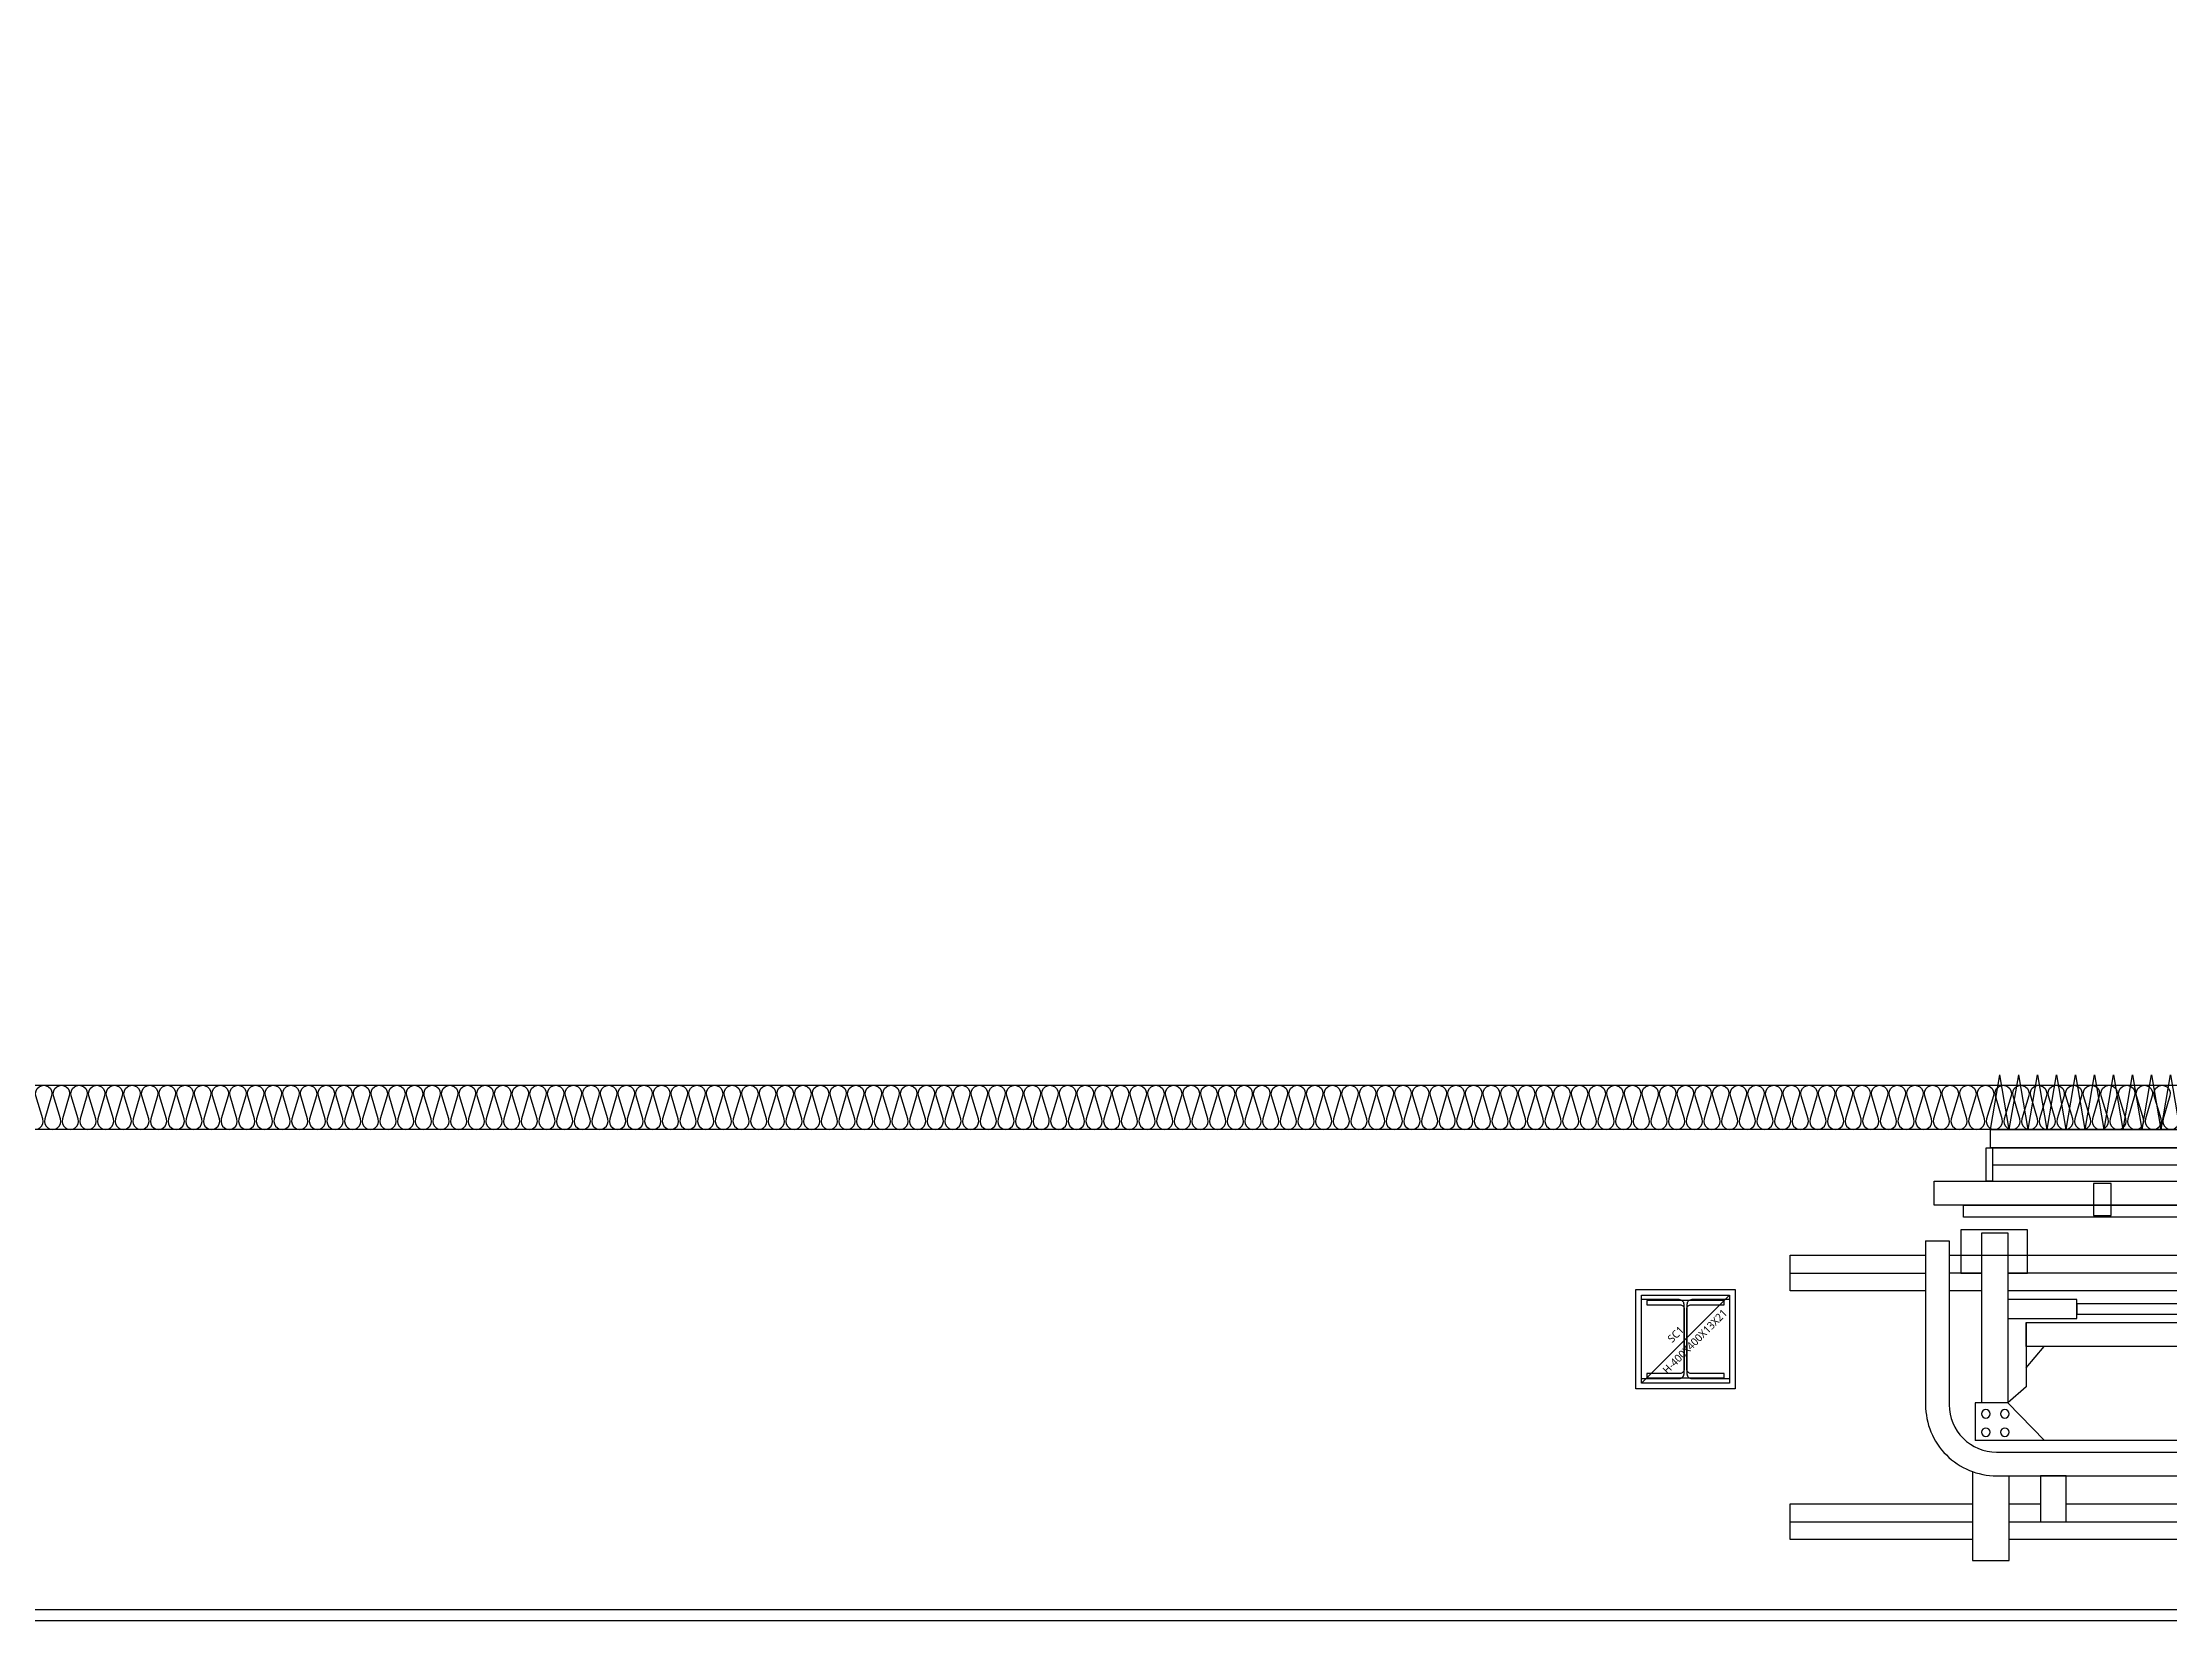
# Model space of a CAD drawing. Header units: millimetres. Extents: x 0 to 420500, y 0 to 297000.
# Drawn here: x 176323 to 185962, y 236478 to 243629 of the extents above; entities that cross this region are included whole.
import ezdxf
from ezdxf.enums import TextEntityAlignment as Align
from ezdxf.xclip import XClip

# ---------------------------------------------------------------- set-up
doc = ezdxf.new("R2010")
doc.units = ezdxf.units.MM
doc.header["$LTSCALE"] = 5000
doc.header["$XCLIPFRAME"] = 0
doc.layers.add('arch', color=8, linetype='Continuous')
doc.layers.add('TRAY', color=3, linetype='Continuous')
doc.styles.add('스타일1', font='malgun.ttf')

# ---------------------------------------------------------------- blocks, each defined once
blk = doc.blocks.new('emc chamber door')
at = {"color": 0}
for p, q in [((5465.9, 1774.7), (6689.4, 1774.7)), ((7912.9, 1774.7), (6689.4, 1774.7)), ((5494.4, 1698.4), (6689.4, 1698.4)), ((7884.3, 1698.4), (6689.4, 1698.4)), ((8014.6, 1514.7), (5364.2, 1514.7)), ((5364.2, 1461.1), (5364.2, 1514.7)), ((5364.2, 1461.1), (8014.6, 1461.1)), ((8014.6, 1461.1), (8014.6, 1514.7)), ((8186.9, 1353.2), (8079.6, 1353.2)), ((0, 1207.3), (5455.8, 1207.3)), ((5573.6, 1207.3), (7813.8, 1207.3)), ((7931.6, 1207.3), (8079.6, 1207.3)), ((8800, 1207.3), (8186.9, 1207.3)), ((5656.7, 982.7), (5656.7, 691.7)), ((7730.6, 982.7), (7730.6, 691.7)), ((2615.7, 881.5), (3839.2, 881.5)), ((5062.7, 881.5), (3839.2, 881.5)), ((5656.7, 778.4), (5737.6, 874.9)), ((7730.6, 778.4), (7649.7, 874.9)), ((2644.2, 805.1), (3839.2, 805.1)), ((5034.1, 805.1), (3839.2, 805.1)), ((5656.7, 691.7), (5573.6, 619)), ((7730.6, 691.7), (7813.8, 619)), ((5164.4, 621.5), (2514, 621.5)), ((2514, 567.8), (2514, 621.5)), ((5164.4, 567.8), (5164.4, 621.5)), ((5573.6, 619), (5425.3, 619)), ((5425.3, 619), (5425.3, 448.2)), ((5573.6, 619), (5739.8, 448.2)), ((7813.8, 619), (7647.5, 448.2)), ((7813.8, 619), (7962.1, 619)), ((7962.1, 619), (7962.1, 448.2)), ((2514, 567.8), (5164.4, 567.8)), ((5071.1, 288.5), (5071.1, 395.9)), ((5425.3, 448.2), (7962.1, 448.2)), ((5413.7, 80.5), (0, 80.5)), ((7807.5, 80.5), (5579.9, 80.5)), ((8800, 80.5), (7973.6, 80.5))]:
    blk.add_line(p, q, dxfattribs=at)
for points in [[(5485.5, 1858.2), (5527.9, 2105.1)], [(5571.4, 1858.2), (5529, 2105.1)], [(5571.4, 1858.2), (5613.8, 2105.1)], [(5657.4, 1858.2), (5615, 2105.1)], [(5657.4, 1858.2), (5699.8, 2105.1)], [(5743.4, 1858.2), (5701, 2105.1)], [(5743.4, 1858.2), (5785.8, 2105.1)], [(5829.4, 1858.2), (5787, 2105.1)], [(5829.4, 1858.2), (5871.8, 2105.1)], [(5915.4, 1858.2), (5873, 2105.1)], [(5915.4, 1858.2), (5957.8, 2105.1)], [(6001.4, 1858.2), (5959, 2105.1)], [(6001.4, 1858.2), (6043.8, 2105.1)], [(6087.4, 1858.2), (6045, 2105.1)], [(6087.4, 1858.2), (6129.8, 2105.1)], [(6173.4, 1858.2), (6131, 2105.1)], [(6173.4, 1858.2), (6215.8, 2105.1)], [(6259.4, 1858.2), (6217, 2105.1)], [(6259.4, 1858.2), (6301.8, 2105.1)], [(6345.4, 1858.2), (6303, 2105.1)], [(6345.4, 1858.2), (6387.8, 2105.1)], [(6431.4, 1858.2), (6389, 2105.1)], [(6431.4, 1858.2), (6473.8, 2105.1)], [(6517.4, 1858.2), (6475, 2105.1)], [(6517.4, 1858.2), (6559.8, 2105.1)], [(6603.4, 1858.2), (6561, 2105.1)], [(6603.4, 1858.2), (6645.8, 2105.1)], [(6689.4, 1858.2), (6647, 2105.1)], [(6689.4, 1858.2), (6731.8, 2105.1)], [(6775.4, 1858.2), (6733, 2105.1)], [(6775.4, 1858.2), (6817.8, 2105.1)], [(6861.4, 1858.2), (6819, 2105.1)], [(6861.4, 1858.2), (6903.8, 2105.1)], [(6947.4, 1858.2), (6905, 2105.1)], [(6947.4, 1858.2), (6989.8, 2105.1)], [(7033.4, 1858.2), (6991, 2105.1)], [(7033.4, 1858.2), (7075.8, 2105.1)], [(7119.3, 1858.2), (7076.9, 2105.1)], [(7119.3, 1858.2), (7161.7, 2105.1)], [(7205.3, 1858.2), (7162.9, 2105.1)], [(7205.3, 1858.2), (7247.7, 2105.1)], [(7291.3, 1858.2), (7248.9, 2105.1)], [(7291.3, 1858.2), (7333.7, 2105.1)], [(7377.3, 1858.2), (7334.9, 2105.1)], [(7377.3, 1858.2), (7419.7, 2105.1)], [(7463.3, 1858.2), (7420.9, 2105.1)], [(7463.3, 1858.2), (7505.7, 2105.1)], [(7549.3, 1858.2), (7506.9, 2105.1)], [(7549.3, 1858.2), (7591.7, 2105.1)], [(7635.3, 1858.2), (7592.9, 2105.1)], [(7635.3, 1858.2), (7677.7, 2105.1)], [(7721.3, 1858.2), (7678.9, 2105.1)], [(7721.3, 1858.2), (7763.7, 2105.1)], [(7807.3, 1858.2), (7764.9, 2105.1)], [(7807.3, 1858.2), (7849.7, 2105.1)], [(7893.3, 1858.2), (7850.9, 2105.1)], [(6689.4, 1514.7), (5231.4, 1514.7), (5231.4, 1624.4), (6689.4, 1624.4)], [(6689.4, 1514.7), (8147.3, 1514.7), (8147.3, 1624.4), (6689.4, 1624.4)], [(5573.6, 1207.3), (5661.8, 1207.3), (5661.8, 1403), (5360.7, 1403), (5360.7, 1207.3), (5455.8, 1207.3)], [(7813.8, 1207.3), (7725.5, 1207.3), (7725.5, 1403), (8026.7, 1403), (8026.7, 1207.3), (7931.6, 1207.3)], [(5455.8, 1287.8), (0, 1287.8), (0, 1126.8), (5455.8, 1126.8)], [(8079.6, 1287.8), (5573.6, 1287.8)], [(8186.9, 1126.8), (8800, 1126.8), (8800, 1287.8), (8186.9, 1287.8)], [(2635.3, 965), (2677.7, 1211.8)], [(2721.2, 965), (2678.8, 1211.8)], [(2721.2, 965), (2763.6, 1211.8)], [(2807.2, 965), (2764.8, 1211.8)], [(2807.2, 965), (2849.6, 1211.8)], [(2893.2, 965), (2850.8, 1211.8)], [(2893.2, 965), (2935.6, 1211.8)], [(2979.2, 965), (2936.8, 1211.8)], [(2979.2, 965), (3021.6, 1211.8)], [(3065.2, 965), (3022.8, 1211.8)], [(3065.2, 965), (3107.6, 1211.8)], [(3151.2, 965), (3108.8, 1211.8)], [(3151.2, 965), (3193.6, 1211.8)], [(3237.2, 965), (3194.8, 1211.8)], [(3237.2, 965), (3279.6, 1211.8)], [(3323.2, 965), (3280.8, 1211.8)], [(3323.2, 965), (3365.6, 1211.8)], [(3409.2, 965), (3366.8, 1211.8)], [(3409.2, 965), (3451.6, 1211.8)], [(3495.2, 965), (3452.8, 1211.8)], [(3495.2, 965), (3537.6, 1211.8)], [(3581.2, 965), (3538.8, 1211.8)], [(3581.2, 965), (3623.6, 1211.8)], [(3667.2, 965), (3624.8, 1211.8)], [(3667.2, 965), (3709.6, 1211.8)], [(3753.2, 965), (3710.8, 1211.8)], [(3753.2, 965), (3795.6, 1211.8)], [(3839.2, 965), (3796.8, 1211.8)], [(3839.2, 965), (3881.6, 1211.8)], [(3925.2, 965), (3882.8, 1211.8)], [(3925.2, 965), (3967.6, 1211.8)], [(4011.2, 965), (3968.8, 1211.8)], [(4011.2, 965), (4053.6, 1211.8)], [(4097.2, 965), (4054.8, 1211.8)], [(4097.2, 965), (4139.6, 1211.8)], [(4183.2, 965), (4140.8, 1211.8)], [(4183.2, 965), (4225.6, 1211.8)], [(4269.1, 965), (4226.8, 1211.8)], [(4269.1, 965), (4311.5, 1211.8)], [(4355.1, 965), (4312.7, 1211.8)], [(4355.1, 965), (4397.5, 1211.8)], [(4441.1, 965), (4398.7, 1211.8)], [(4441.1, 965), (4483.5, 1211.8)], [(4527.1, 965), (4484.7, 1211.8)], [(4527.1, 965), (4569.5, 1211.8)], [(4613.1, 965), (4570.7, 1211.8)], [(4613.1, 965), (4655.5, 1211.8)], [(4699.1, 965), (4656.7, 1211.8)], [(4699.1, 965), (4741.5, 1211.8)], [(4785.1, 965), (4742.7, 1211.8)], [(4785.1, 965), (4827.5, 1211.8)], [(4871.1, 965), (4828.7, 1211.8)], [(4871.1, 965), (4913.5, 1211.8)], [(4957.1, 965), (4914.7, 1211.8)], [(4957.1, 965), (4999.5, 1211.8)], [(5043.1, 965), (5000.7, 1211.8)], [(5573.6, 1126.8), (7813.8, 1126.8)], [(7931.6, 1126.8), (8079.6, 1126.8)], [(3839.2, 621.5), (2381.2, 621.5), (2381.2, 731.2), (3839.2, 731.2)], [(3839.2, 621.5), (5297.1, 621.5), (5297.1, 731.2), (3839.2, 731.2)], [(7973.6, 307.4), (7973.6, -95.7), (7807.5, -95.7), (7807.5, 288.5)], [(5413.7, 288.5), (5413.7, -95.7), (5579.9, -95.7), (5579.9, 288.5)], [(5413.7, 161), (0, 161), (0, 0), (5413.7, 0)], [(5964.2, 161), (5579.9, 161)], [(6763.8, 161), (6079.4, 161)], [(7550.3, 161), (6879, 161)], [(7807.5, 161), (7665.5, 161)], [(7973.6, 0), (8800, 0), (8800, 161), (7973.6, 161)], [(5579.9, 0), (7807.5, 0)]]:
    blk.add_lwpolyline(points, dxfattribs=at)
for points in [[(5485.5, 1858.2), (6689.4, 1858.2), (6689.4, 1774.7), (5485.5, 1774.7)], [(7893.3, 1858.2), (6689.4, 1858.2), (6689.4, 1774.7), (7893.3, 1774.7)], [(5465.9, 1774.7), (5494.4, 1774.7), (5494.4, 1624.4), (5465.9, 1624.4)], [(7912.9, 1774.7), (7884.3, 1774.7), (7884.3, 1624.4), (7912.9, 1624.4)], [(5953.4, 1468.5), (6033.7, 1468.5), (6033.7, 1612.8), (5953.4, 1612.8)], [(7425.3, 1468.5), (7345.1, 1468.5), (7345.1, 1612.8), (7425.3, 1612.8)], [(5573.6, 619), (5455.8, 619), (5455.8, 1389.9), (5573.6, 1389.9)], [(7813.8, 619), (7931.6, 619), (7931.6, 1389.9), (7813.8, 1389.9)], [(5892.7, 1087), (5573.6, 1086.7), (5573.6, 1001.5), (5892.7, 1001.8)], [(5892.7, 1068), (7501.4, 1068), (7501.4, 1020.8), (5892.7, 1020.8)], [(7501.4, 1087), (7813.8, 1086.7), (7813.8, 1001.5), (7501.4, 1001.8)], [(2635.3, 965), (3839.2, 965), (3839.2, 881.5), (2635.3, 881.5)], [(5043.1, 965), (3839.2, 965), (3839.2, 881.5), (5043.1, 881.5)], [(7730.6, 982.7), (5656.7, 982.7), (5656.7, 874.9), (7730.6, 874.9)], [(2615.7, 881.5), (2644.2, 881.5), (2644.2, 731.2), (2615.7, 731.2)], [(5062.7, 881.5), (5034.1, 881.5), (5034.1, 731.2), (5062.7, 731.2)], [(3103.2, 575.3), (3183.5, 575.3), (3183.5, 719.6), (3103.2, 719.6)], [(4575.1, 575.3), (4494.9, 575.3), (4494.9, 719.6), (4575.1, 719.6)], [(5964.2, 288.5), (6079.4, 288.5), (6079.4, 80.5), (5964.2, 80.5)], [(6763.8, 288.5), (6879, 288.5), (6879, 80.5), (6763.8, 80.5)], [(7550.3, 288.5), (7665.5, 288.5), (7665.5, 80.5), (7550.3, 80.5)]]:
    blk.add_lwpolyline(points, close=True, dxfattribs=at)
for points in [[(8079.6, 1353.2), (8079.6, 610.5, -0.414214), (7864.9, 395.9), (5071.1, 395.9)], [(8186.9, 1353.2), (8186.9, 610.5, -0.414214), (7864.9, 288.5), (5071.1, 288.5)]]:
    blk.add_lwpolyline(points, format="xyb", dxfattribs=at)
for centre in [(5473.7, 569.3), (5560.1, 569.3), (7827.3, 569.3), (7913.6, 569.3), (5473.7, 485.5), (5560.1, 485.5), (7827.3, 485.5), (7913.6, 485.5)]:
    blk.add_circle(centre, 19.3, dxfattribs=at)
blk = doc.blocks.new('S-SC1')
at = {"color": 0}
blk.add_line((-200, -200), (200, 200), dxfattribs=at)
for points in [[(-225, 225), (225, 225), (225, -225), (-225, -225)], [(-200, 200), (200, 200), (200, -200), (-200, -200)]]:
    blk.add_lwpolyline(points, close=True, dxfattribs=at)
blk.add_lwpolyline([(-200, -200), (-200, -179), (-28.5, -179, 0.414214), (-6.5, -157), (-6.5, 157, 0.414214), (-28.5, 179), (-200, 179), (-200, 200), (200, 200), (200, 179), (28.5, 179, 0.414214), (6.5, 157), (6.5, -157, 0.414214), (28.5, -179), (200, -179), (200, -200)], format="xyb", close=True, dxfattribs=at)
at = {"color": 0, "style": '스타일1'}
for s, p in [('H-400X400X13X21', (42.7, -10.5)), ('SC1', (-44.5, 22))]:
    blk.add_text(s, height=35, rotation=45, dxfattribs=at).set_placement(p, align=Align.MIDDLE_CENTER)
blk = doc.blocks.new('XR-PLAN', base_point=(461, 408.4))
at = {"layer": 'arch'}
for points in [[(91200, 71675), (112200, 71675), (112200, 85600), (76200, 85600), (76200, 72600)], [(91200, 71675), (112800, 71675)], [(91200, 71625), (112800, 71625)]]:
    blk.add_lwpolyline(points, dxfattribs=at)
blk.add_lwpolyline([(91700, 75258.3), (91900, 75258.3), (91900, 74050.3), (111700, 74050.3), (111700, 84850.3), (91900, 84850.3), (91900, 76458.3), (91700, 76458.3), (91700, 85050.3), (111900, 85050.3), (111900, 73850.3), (91700, 73850.3)], close=True, dxfattribs=at)
blk.add_lwpolyline([(94984.5, 73897.7, 1.337394), (95055.5, 73897.7), (95024.5, 74002.8, -1.337394), (95095.5, 74002.8), (95064.5, 73897.7, 1.337394), (95135.5, 73897.7), (95104.5, 74002.8, -1.337394), (95175.5, 74002.8), (95144.5, 73897.7, 1.337394), (95215.5, 73897.7), (95184.5, 74002.8, -1.337394), (95255.5, 74002.8), (95224.5, 73897.7, 1.337394), (95295.5, 73897.7), (95264.5, 74002.8, -1.337394), (95335.5, 74002.8), (95304.5, 73897.7, 1.337394), (95375.5, 73897.7), (95344.5, 74002.8, -1.337394), (95415.5, 74002.8), (95384.5, 73897.7, 1.337394), (95455.5, 73897.7), (95424.5, 74002.8, -1.337394), (95495.5, 74002.8), (95464.5, 73897.7, 1.337394), (95535.5, 73897.7), (95504.5, 74002.8, -1.337394), (95575.5, 74002.8), (95544.5, 73897.7, 1.337394), (95615.5, 73897.7), (95584.5, 74002.8, -1.337394), (95655.5, 74002.8), (95624.5, 73897.7, 1.337394), (95695.5, 73897.7), (95664.5, 74002.8, -1.337394), (95735.5, 74002.8), (95704.5, 73897.7, 1.337394), (95775.5, 73897.7), (95744.5, 74002.8, -1.337394), (95815.5, 74002.8), (95784.5, 73897.7, 1.337394), (95855.5, 73897.7), (95824.5, 74002.8, -1.337394), (95895.5, 74002.8), (95864.5, 73897.7, 1.337394), (95935.5, 73897.7), (95904.5, 74002.8, -1.337394), (95975.5, 74002.8), (95944.5, 73897.7, 1.337394), (96015.5, 73897.7), (95984.5, 74002.8, -1.337394), (96055.5, 74002.8), (96024.5, 73897.7, 1.337394), (96095.5, 73897.7), (96064.5, 74002.8, -1.337394), (96135.5, 74002.8), (96104.5, 73897.7, 1.337394), (96175.5, 73897.7), (96144.5, 74002.8, -1.337394), (96215.5, 74002.8), (96184.5, 73897.7, 1.337394), (96255.5, 73897.7), (96224.5, 74002.8, -1.337394), (96295.5, 74002.8), (96264.5, 73897.7, 1.337394), (96335.5, 73897.7), (96304.5, 74002.8, -1.337394), (96375.5, 74002.8), (96344.5, 73897.7, 1.337394), (96415.5, 73897.7), (96384.5, 74002.8, -1.337394), (96455.5, 74002.8), (96424.5, 73897.7, 1.337394), (96495.5, 73897.7), (96464.5, 74002.8, -1.337394), (96535.5, 74002.8), (96504.5, 73897.7, 1.337394), (96575.5, 73897.7), (96544.5, 74002.8, -1.337394), (96615.5, 74002.8), (96584.5, 73897.7, 1.337394), (96655.5, 73897.7), (96624.5, 74002.8, -1.337394), (96695.5, 74002.8), (96664.5, 73897.7, 1.337394), (96735.5, 73897.7), (96704.5, 74002.8, -1.337394), (96775.5, 74002.8), (96744.5, 73897.7, 1.337394), (96815.5, 73897.7), (96784.5, 74002.8, -1.337394), (96855.5, 74002.8), (96824.5, 73897.7, 1.337394), (96895.5, 73897.7), (96864.5, 74002.8, -1.337394), (96935.5, 74002.8), (96904.5, 73897.7, 1.337394), (96975.5, 73897.7), (96944.5, 74002.8, -1.337394), (97015.5, 74002.8), (96984.5, 73897.7, 1.337394), (97055.5, 73897.7), (97024.5, 74002.8, -1.337394), (97095.5, 74002.8), (97064.5, 73897.7, 1.337394), (97135.5, 73897.7), (97104.5, 74002.8, -1.337394), (97175.5, 74002.8), (97144.5, 73897.7, 1.337394), (97215.5, 73897.7), (97184.5, 74002.8, -1.337394), (97255.5, 74002.8), (97224.5, 73897.7, 1.337394), (97295.5, 73897.7), (97264.5, 74002.8, -1.337394), (97335.5, 74002.8), (97304.5, 73897.7, 1.337394), (97375.5, 73897.7), (97344.5, 74002.8, -1.337394), (97415.5, 74002.8), (97384.5, 73897.7, 1.337394), (97455.5, 73897.7), (97424.5, 74002.8, -1.337394), (97495.5, 74002.8), (97464.5, 73897.7, 1.337394), (97535.5, 73897.7), (97504.5, 74002.8, -1.337394), (97575.5, 74002.8), (97544.5, 73897.7, 1.337394), (97615.5, 73897.7), (97584.5, 74002.8, -1.337394), (97655.5, 74002.8), (97624.5, 73897.7, 1.337394), (97695.5, 73897.7), (97664.5, 74002.8, -1.337394), (97735.5, 74002.8), (97704.5, 73897.7, 1.337394), (97775.5, 73897.7), (97744.5, 74002.8, -1.337394), (97815.5, 74002.8), (97784.5, 73897.7, 1.337394), (97855.5, 73897.7), (97824.5, 74002.8, -1.337394), (97895.5, 74002.8), (97864.5, 73897.7, 1.337394), (97935.5, 73897.7), (97904.5, 74002.8, -1.337394), (97975.5, 74002.8), (97944.5, 73897.7, 1.337394), (98015.5, 73897.7), (97984.5, 74002.8, -1.337394), (98055.5, 74002.8), (98024.5, 73897.7, 1.337394), (98095.5, 73897.7), (98064.5, 74002.8, -1.337394), (98135.5, 74002.8), (98104.5, 73897.7, 1.337394), (98175.5, 73897.7), (98144.5, 74002.8, -1.337394), (98215.5, 74002.8), (98184.5, 73897.7, 1.337394), (98255.5, 73897.7), (98224.5, 74002.8, -1.337394), (98295.5, 74002.8), (98264.5, 73897.7, 1.337394), (98335.5, 73897.7), (98304.5, 74002.8, -1.337394), (98375.5, 74002.8), (98344.5, 73897.7, 1.337394), (98415.5, 73897.7), (98384.5, 74002.8, -1.337394), (98455.5, 74002.8), (98424.5, 73897.7, 1.337394), (98495.5, 73897.7), (98464.5, 74002.8, -1.337394), (98535.5, 74002.8), (98504.5, 73897.7, 1.337394), (98575.5, 73897.7), (98544.5, 74002.8, -1.337394), (98615.5, 74002.8), (98584.5, 73897.7, 1.337394), (98655.5, 73897.7), (98624.5, 74002.8, -1.337394), (98695.5, 74002.8), (98664.5, 73897.7, 1.337394), (98735.5, 73897.7), (98704.5, 74002.8, -1.337394), (98775.5, 74002.8), (98744.5, 73897.7, 1.337394), (98815.5, 73897.7), (98784.5, 74002.8, -1.337394), (98855.5, 74002.8), (98824.5, 73897.7, 1.337394), (98895.5, 73897.7), (98864.5, 74002.8, -1.337394), (98935.5, 74002.8), (98904.5, 73897.7, 1.337394), (98975.5, 73897.7), (98944.5, 74002.8, -1.337394), (99015.5, 74002.8), (98984.5, 73897.7, 1.337394), (99055.5, 73897.7), (99024.5, 74002.8, -1.337394), (99095.5, 74002.8), (99064.5, 73897.7, 1.337394), (99135.5, 73897.7), (99104.5, 74002.8, -1.337394), (99175.5, 74002.8), (99144.5, 73897.7, 1.337394), (99215.5, 73897.7), (99184.5, 74002.8, -1.337394), (99255.5, 74002.8), (99224.5, 73897.7, 1.337394), (99295.5, 73897.7), (99264.5, 74002.8, -1.337394), (99335.5, 74002.8), (99304.5, 73897.7, 1.337394), (99375.5, 73897.7), (99344.5, 74002.8, -1.337394), (99415.5, 74002.8), (99384.5, 73897.7, 1.337394), (99455.5, 73897.7), (99424.5, 74002.8, -1.337394), (99495.5, 74002.8), (99464.5, 73897.7, 1.337394), (99535.5, 73897.7), (99504.5, 74002.8, -1.337394), (99575.5, 74002.8), (99544.5, 73897.7, 1.337394), (99615.5, 73897.7), (99584.5, 74002.8, -1.337394), (99655.5, 74002.8), (99624.5, 73897.7, 1.337394), (99695.5, 73897.7), (99664.5, 74002.8, -1.337394), (99735.5, 74002.8), (99704.5, 73897.7, 1.337394), (99775.5, 73897.7), (99744.5, 74002.8, -1.337394), (99815.5, 74002.8), (99784.5, 73897.7, 1.337394), (99855.5, 73897.7), (99824.5, 74002.8, -1.337394), (99895.5, 74002.8), (99864.5, 73897.7, 1.337394), (99935.5, 73897.7), (99904.5, 74002.8, -1.337394), (99975.5, 74002.8), (99944.5, 73897.7, 1.337394), (100015.5, 73897.7), (99984.5, 74002.8, -1.337394), (100055.5, 74002.8), (100024.5, 73897.7, 1.337394), (100095.5, 73897.7), (100064.5, 74002.8, -1.337394), (100135.5, 74002.8), (100104.5, 73897.7, 1.337394), (100175.5, 73897.7), (100144.5, 74002.8, -1.337394), (100215.5, 74002.8), (100184.5, 73897.7, 1.337394), (100255.5, 73897.7), (100224.5, 74002.8, -1.337394), (100295.5, 74002.8), (100264.5, 73897.7, 1.337394), (100335.5, 73897.7), (100304.5, 74002.8, -1.337394), (100375.5, 74002.8), (100344.5, 73897.7, 1.337394), (100415.5, 73897.7), (100384.5, 74002.8, -1.337394), (100455.5, 74002.8), (100424.5, 73897.7, 1.337394), (100495.5, 73897.7), (100464.5, 74002.8, -1.337394), (100535.5, 74002.8), (100504.5, 73897.7, 1.337394), (100575.5, 73897.7), (100544.5, 74002.8, -1.337394), (100615.5, 74002.8), (100584.5, 73897.7, 1.337394), (100655.5, 73897.7), (100624.5, 74002.8, -1.337394), (100695.5, 74002.8), (100664.5, 73897.7, 1.337394), (100735.5, 73897.7), (100704.5, 74002.8, -1.337394), (100775.5, 74002.8), (100744.5, 73897.7, 1.337394), (100815.5, 73897.7), (100784.5, 74002.8, -1.337394), (100855.5, 74002.8), (100824.5, 73897.7, 1.337394), (100895.5, 73897.7), (100864.5, 74002.8, -1.337394), (100935.5, 74002.8), (100904.5, 73897.7, 1.337394), (100975.5, 73897.7), (100944.5, 74002.8, -1.337394), (101015.5, 74002.8), (100984.5, 73897.7, 1.337394), (101055.5, 73897.7), (101024.5, 74002.8, -1.337394), (101095.5, 74002.8), (101064.5, 73897.7, 1.337394), (101135.5, 73897.7), (101104.5, 74002.8, -1.337394), (101175.5, 74002.8), (101144.5, 73897.7, 1.337394), (101215.5, 73897.7), (101184.5, 74002.8, -1.337394), (101255.5, 74002.8), (101224.5, 73897.7, 1.337394), (101295.5, 73897.7), (101264.5, 74002.8, -1.337394), (101335.5, 74002.8), (101304.5, 73897.7, 1.337394), (101375.5, 73897.7), (101344.5, 74002.8, -1.337394), (101415.5, 74002.8), (101384.5, 73897.7, 1.337394), (101455.5, 73897.7), (101424.5, 74002.8, -1.337394), (101495.5, 74002.8), (101464.5, 73897.7, 1.337394), (101535.5, 73897.7), (101504.5, 74002.8, -1.337394), (101575.5, 74002.8), (101544.5, 73897.7, 1.337394), (101615.5, 73897.7), (101584.5, 74002.8, -1.337394), (101655.5, 74002.8), (101624.5, 73897.7, 1.337394), (101695.5, 73897.7), (101664.5, 74002.8, -1.337394), (101735.5, 74002.8), (101704.5, 73897.7, 1.337394), (101775.5, 73897.7), (101744.5, 74002.8, -1.337394), (101815.5, 74002.8), (101784.5, 73897.7, 1.337394), (101855.5, 73897.7), (101824.5, 74002.8, -1.337394), (101895.5, 74002.8), (101864.5, 73897.7, 1.337394), (101935.5, 73897.7), (101904.5, 74002.8, -1.337394), (101975.5, 74002.8), (101944.5, 73897.7, 1.337394), (102015.5, 73897.7), (101984.5, 74002.8, -1.337394), (102055.5, 74002.8), (102024.5, 73897.7, 1.337394), (102095.5, 73897.7), (102064.5, 74002.8, -1.337394), (102135.5, 74002.8), (102104.5, 73897.7, 1.337394), (102175.5, 73897.7), (102144.5, 74002.8, -1.337394), (102215.5, 74002.8), (102184.5, 73897.7, 1.337394), (102255.5, 73897.7), (102224.5, 74002.8, -1.337394), (102295.5, 74002.8), (102264.5, 73897.7, 1.337394), (102335.5, 73897.7), (102304.5, 74002.8, -1.337394), (102375.5, 74002.8), (102344.5, 73897.7, 1.337394), (102415.5, 73897.7), (102384.5, 74002.8, -1.337394), (102455.5, 74002.8), (102424.5, 73897.7, 1.337394), (102495.5, 73897.7), (102464.5, 74002.8, -1.337394), (102535.5, 74002.8), (102504.5, 73897.7, 1.337394), (102575.5, 73897.7), (102544.5, 74002.8, -1.337394), (102615.5, 74002.8), (102584.5, 73897.7, 1.337394), (102655.5, 73897.7), (102624.5, 74002.8, -1.337394), (102695.5, 74002.8), (102664.5, 73897.7, 1.337394), (102735.5, 73897.7), (102704.5, 74002.8, -1.337394), (102775.5, 74002.8), (102744.5, 73897.7, 1.337394), (102815.5, 73897.7), (102784.5, 74002.8, -1.337394), (102855.5, 74002.8), (102824.5, 73897.7, 1.337394), (102895.5, 73897.7), (102864.5, 74002.8, -1.337394), (102935.5, 74002.8), (102904.5, 73897.7, 1.337394), (102975.5, 73897.7), (102944.5, 74002.8, -1.337394), (103015.5, 74002.8), (102984.5, 73897.7, 1.337394), (103055.5, 73897.7), (103024.5, 74002.8, -1.337394), (103095.5, 74002.8), (103064.5, 73897.7, 1.337394), (103135.5, 73897.7), (103104.5, 74002.8, -1.337394), (103175.5, 74002.8), (103144.5, 73897.7, 1.337394), (103215.5, 73897.7), (103184.5, 74002.8, -1.337394), (103255.5, 74002.8), (103224.5, 73897.7, 1.337394), (103295.5, 73897.7), (103264.5, 74002.8, -1.337394), (103335.5, 74002.8), (103304.5, 73897.7, 1.337394), (103375.5, 73897.7), (103344.5, 74002.8, -1.337394), (103415.5, 74002.8), (103384.5, 73897.7, 1.337394), (103455.5, 73897.7), (103424.5, 74002.8, -1.337394), (103495.5, 74002.8), (103464.5, 73897.7, 1.337394), (103535.5, 73897.7), (103504.5, 74002.8, -1.337394), (103575.5, 74002.8), (103544.5, 73897.7, 1.337394), (103615.5, 73897.7), (103584.5, 74002.8, -1.337394), (103655.5, 74002.8), (103624.5, 73897.7, 1.337394), (103695.5, 73897.7), (103664.5, 74002.8, -1.337394), (103735.5, 74002.8), (103704.5, 73897.7, 1.337394), (103775.5, 73897.7), (103744.5, 74002.8, -1.337394), (103815.5, 74002.8), (103784.5, 73897.7, 1.337394), (103855.5, 73897.7), (103824.5, 74002.8, -1.337394), (103895.5, 74002.8), (103864.5, 73897.7, 1.337394), (103935.5, 73897.7), (103904.5, 74002.8, -1.337394), (103975.5, 74002.8), (103944.5, 73897.7, 1.337394), (104015.5, 73897.7), (103984.5, 74002.8, -1.337394), (104055.5, 74002.8), (104024.5, 73897.7, 1.337394), (104095.5, 73897.7), (104064.5, 74002.8, -1.337394), (104135.5, 74002.8), (104104.5, 73897.7, 1.337394), (104175.5, 73897.7), (104144.5, 74002.8, -1.337394), (104215.5, 74002.8), (104184.5, 73897.7, 1.337394), (104255.5, 73897.7), (104224.5, 74002.8, -1.337394), (104295.5, 74002.8), (104264.5, 73897.7, 1.337394), (104335.5, 73897.7), (104304.5, 74002.8, -1.337394), (104375.5, 74002.8), (104344.5, 73897.7, 1.337394), (104415.5, 73897.7), (104384.5, 74002.8, -1.337394), (104455.5, 74002.8), (104424.5, 73897.7, 1.337394), (104495.5, 73897.7), (104464.5, 74002.8, -1.337394), (104535.5, 74002.8), (104504.5, 73897.7, 1.337394), (104575.5, 73897.7), (104544.5, 74002.8, -1.337394), (104615.5, 74002.8), (104584.5, 73897.7, 1.337394), (104655.5, 73897.7), (104624.5, 74002.8, -1.337394), (104695.5, 74002.8), (104664.5, 73897.7, 1.337394), (104735.5, 73897.7)], format="xyb", dxfattribs=at)
blk.add_lwpolyline([(102325, 72725), (102675, 72725), (102675, 72744), (102525.2, 72744, -0.414214), (102506, 72763.3), (102506, 73036.8, -0.414214), (102525.2, 73056), (102675, 73056), (102675, 73075), (102325, 73075), (102325, 73056), (102474.7, 73056, -0.414214), (102494, 73036.8), (102494, 72763.3, -0.414214), (102474.7, 72744), (102325, 72744)], format="xyb", close=True, dxfattribs=at)
at = {"layer": 'arch', "xscale": -1}
blk.add_blockref('emc chamber door', (111775, 71992.2), dxfattribs=at)
at = {"layer": 'arch'}
blk.add_blockref('S-SC1', (102500, 72900), dxfattribs=at)
blk = doc.blocks.new('XR-배치도', base_point=(461, 408.4))
ref = blk.add_blockref('XR-PLAN', (281310.6, 275110.5), dxfattribs=dict(rotation=47.15620461600879))
XClip(ref).set_block_clipping_path([(10268.6550578449, 25854.0591988688), (121697.9567652801, 114201.9318804346)])

msp = doc.modelspace()

# ---------------------------------------------------------------- block references
at = {"layer": 'TRAY'}
ref = msp.add_blockref('XR-배치도', (-310662.8, 184385.1), dxfattribs=dict(at, rotation=312.8437953840571))
XClip(ref).set_block_clipping_path([(355016.7243769546, 126994.5435289501), (152650.6807000034, 314675.0815890764), (386231.3503509208, 566532.8207304992), (588597.394027872, 378852.2826703729)])

doc.saveas('drawing.dxf')
